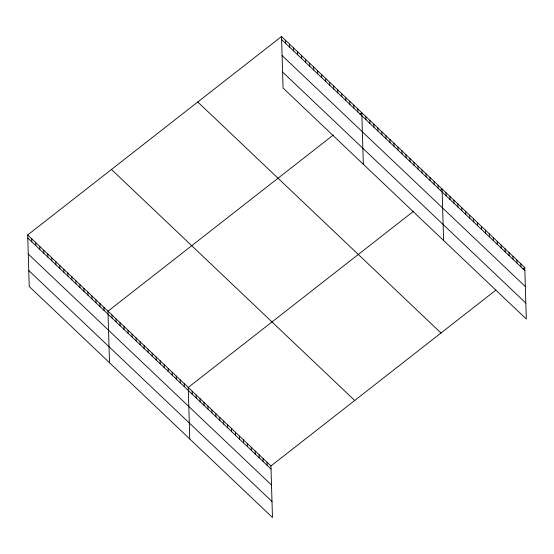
<?xml version="1.0" encoding="UTF-8"?>
<svg xmlns="http://www.w3.org/2000/svg" width="554" height="554" viewBox="0 0 554 554"><rect width="100%" height="100%" fill="white"/><g stroke="black" fill="none" stroke-linecap="round" stroke-linejoin="round"><path stroke-width="0.83" d="M27.7 234.965L270.941 465.969L272.471 517.505L29.23 286.494L27.7 234.965L281.529 36.495L524.77 267.506L526.3 319.035L283.059 88.031L281.529 36.495M333.46 134.892L107.968 311.196L109.498 362.725M359.913 114.207L361.797 112.732L363.327 164.261M413.727 211.122L188.242 387.426L189.766 438.962M440.181 190.444L442.071 188.962L443.595 240.491M270.941 465.969L495.802 290.158M522.879 268.988L524.77 267.506M281.619 39.563L524.86 270.574M282.097 55.552L525.337 286.563M282.582 72.034L525.822 303.045M197.764 101.991L441.005 333.002M111.465 169.469L354.705 400.48M27.79 238.026L271.031 469.037M28.268 254.023L271.508 485.027M28.753 270.497L271.993 501.509M520.829 263.766L520.926 266.834M516.896 260.027L516.986 263.088M512.956 256.287L513.046 259.348M509.015 252.548L509.112 255.609M505.082 248.808L505.172 251.869M501.141 245.069L501.231 248.13M497.201 241.329L497.291 244.39M493.268 237.59L493.358 240.651M489.327 233.843L489.417 236.911M485.387 230.104L485.477 233.172M481.454 226.364L481.544 229.432M477.513 222.625L477.603 225.686M473.573 218.885L473.663 221.946M469.633 215.146L469.73 218.207M465.699 211.406L465.789 214.467M461.759 207.667L461.849 210.728M457.819 203.927L457.916 206.988M453.885 200.188L453.975 203.249M449.945 196.441L450.035 199.509M446.005 192.702L446.095 195.77M438.055 185.154L438.145 188.215M434.038 181.338L434.135 184.406M430.029 177.529L430.119 180.59M426.012 173.721L426.102 176.781M422.003 169.905L422.093 172.973M417.986 166.096L418.076 169.157M413.976 162.28L414.067 165.348M409.96 158.472L410.05 161.533M405.95 154.663L406.04 157.724M401.934 150.847L402.024 153.908M397.917 147.039L398.014 150.099M393.908 143.223L393.998 146.291M389.891 139.414L389.981 142.475M385.882 135.598L385.972 138.666M381.865 131.79L381.955 134.851M377.856 127.981L377.946 131.042M373.839 124.165L373.929 127.233M369.823 120.357L369.92 123.417M365.813 116.541L365.903 119.609M357.787 108.916L357.877 111.984M353.771 105.108L353.861 108.168M349.761 101.299L349.851 104.36M345.744 97.483L345.834 100.551M341.735 93.674L341.825 96.735M337.718 89.859L337.808 92.927M333.702 86.05L333.799 89.111M329.692 82.241L329.782 85.302M325.676 78.426L325.766 81.486M321.666 74.617L321.756 77.678M317.65 70.801L317.74 73.869M313.64 66.992L313.73 70.053M309.624 63.177L309.714 66.245M305.607 59.368L305.704 62.429M301.598 55.559L301.688 58.62M297.581 51.744L297.671 54.811M293.572 47.935L293.662 50.996M289.555 44.119L289.645 47.187M285.545 40.31L285.635 43.371M267 462.23L267.097 465.298M263.067 458.49L263.157 461.558M259.127 454.751L259.217 457.812M255.186 451.011L255.276 454.072M251.253 447.272L251.343 450.333M247.313 443.532L247.403 446.593M243.372 439.793L243.462 442.854M239.439 436.053L239.529 439.114M235.498 432.314L235.588 435.375M231.558 428.567L231.648 431.635M227.618 424.828L227.715 427.896M223.684 421.088L223.774 424.156M219.744 417.349L219.834 420.417M215.804 413.609L215.901 416.67M211.87 409.87L211.96 412.931M207.93 406.13L208.02 409.191M203.99 402.391L204.08 405.452M200.056 398.651L200.146 401.712M196.116 394.912L196.206 397.973M192.176 391.172L192.266 394.233M184.226 383.617L184.316 386.678M180.209 379.809L180.306 382.869M176.2 375.993L176.29 379.061M172.183 372.184L172.273 375.245M168.174 368.368L168.264 371.436M164.157 364.56L164.247 367.621M160.148 360.744L160.238 363.812M156.131 356.935L156.221 359.996M152.115 353.127L152.212 356.187M148.105 349.311L148.195 352.379M144.088 345.502L144.178 348.563M140.079 341.686L140.169 344.754M136.062 337.878L136.152 340.939M132.053 334.069L132.143 337.13M128.036 330.253L128.126 333.321M124.027 326.445L124.117 329.505M120.01 322.629L120.1 325.697M115.994 318.82L116.091 321.881M111.984 315.004L112.074 318.072M103.958 307.387L104.048 310.448M99.942 303.571L100.032 306.639M95.932 299.762L96.022 302.823M91.916 295.947L92.006 299.015M87.899 292.138L87.996 295.199M83.889 288.329L83.979 291.39M79.873 284.514L79.963 287.574M75.863 280.705L75.953 283.766M71.847 276.889L71.937 279.957M67.837 273.08L67.927 276.141M63.821 269.265L63.911 272.333M59.811 265.456L59.901 268.517M55.795 261.647L55.885 264.708M51.778 257.832L51.875 260.899M47.769 254.023L47.859 257.084M43.752 250.207L43.842 253.275M39.743 246.398L39.833 249.459M35.726 242.583L35.816 245.651M31.716 238.774L31.807 241.835"/></g></svg>
